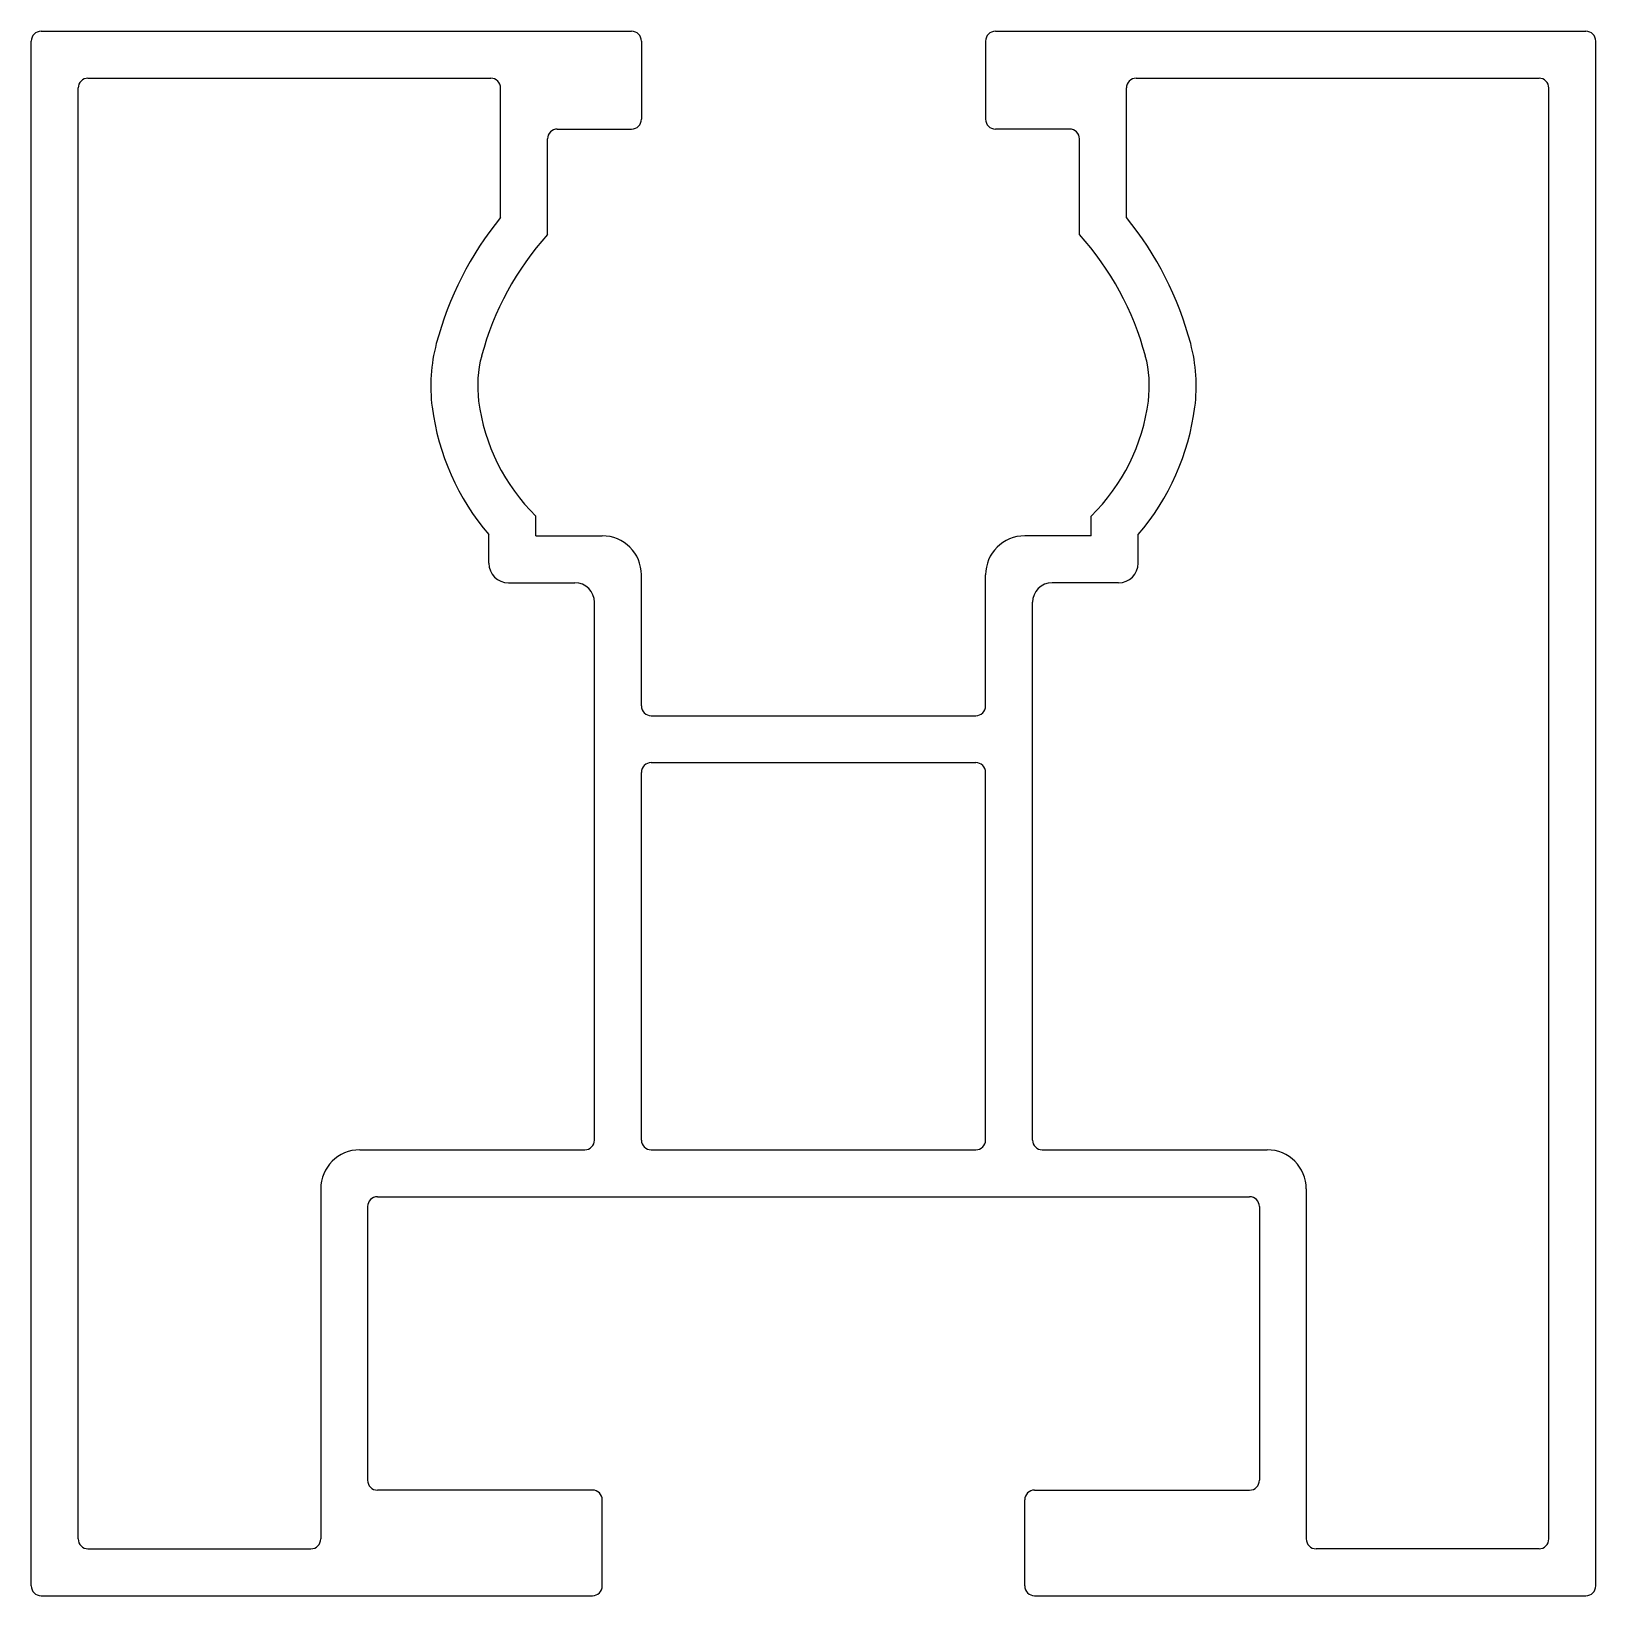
# Model space of a CAD drawing. Extents: x 327.3 to 367.3, y 479 to 519.
import ezdxf

# ---------------------------------------------------------------- set-up
doc = ezdxf.new("R2010")
doc.units = 0
doc.layers.get('0').update_dxf_attribs({"linetype": 'CONTINUOUS'})

msp = doc.modelspace()

# ---------------------------------------------------------------- linework, layer by layer
at = {"color": 0}
for p, q in [((327.513, 519.045), (342.613, 519.045)), ((351.913, 519.045), (367.013, 519.045)), ((327.263, 479.295), (327.263, 518.795)), ((342.863, 518.795), (342.863, 516.795)), ((351.663, 518.795), (351.663, 516.795)), ((367.263, 479.295), (367.263, 518.795)), ((328.713, 517.845), (339.013, 517.845)), ((355.513, 517.845), (365.813, 517.845)), ((328.463, 480.495), (328.463, 517.595)), ((339.263, 514.288), (339.263, 517.595)), ((355.263, 514.288), (355.263, 517.595)), ((366.063, 480.495), (366.063, 517.595)), ((340.713, 516.545), (342.613, 516.545)), ((353.813, 516.545), (351.913, 516.545)), ((340.463, 513.845), (340.463, 516.295)), ((354.063, 513.845), (354.063, 516.295)), ((340.163, 506.145), (340.163, 506.646)), ((354.363, 506.145), (354.363, 506.646)), ((338.963, 505.445), (338.963, 506.175)), ((340.163, 506.145), (341.863, 506.145)), ((354.363, 506.145), (352.663, 506.145)), ((355.563, 505.445), (355.563, 506.175)), ((339.463, 504.945), (341.163, 504.945)), ((342.863, 501.795), (342.863, 505.145)), ((351.663, 501.795), (351.663, 505.145)), ((355.063, 504.945), (353.363, 504.945)), ((341.663, 490.695), (341.663, 504.445)), ((352.863, 490.695), (352.863, 504.445)), ((343.113, 501.545), (351.413, 501.545)), ((342.863, 490.695), (342.863, 500.095)), ((343.113, 500.345), (351.413, 500.345)), ((351.663, 490.695), (351.663, 500.095)), ((335.663, 490.445), (341.413, 490.445)), ((343.113, 490.445), (351.413, 490.445)), ((353.113, 490.445), (358.863, 490.445)), ((334.663, 489.445), (334.663, 480.495)), ((336.113, 489.245), (358.413, 489.245)), ((359.863, 489.445), (359.863, 480.495)), ((335.863, 488.995), (335.863, 481.995)), ((358.663, 488.995), (358.663, 481.995)), ((341.613, 481.745), (336.113, 481.745)), ((352.913, 481.745), (358.413, 481.745)), ((341.863, 479.295), (341.863, 481.495)), ((352.663, 479.295), (352.663, 481.495)), ((328.713, 480.245), (334.413, 480.245)), ((365.813, 480.245), (360.113, 480.245)), ((327.513, 479.045), (341.613, 479.045)), ((352.913, 479.045), (367.013, 479.045))]:
    msp.add_line(p, q, dxfattribs=at)
for centre, radius, start, end in [((327.513, 518.795), 0.25, 90, 180), ((342.613, 518.795), 0.25, 0, 90), ((351.913, 518.795), 0.25, 90, 180), ((367.013, 518.795), 0.25, 0, 90), ((328.713, 517.595), 0.25, 90, 180), ((339.013, 517.595), 0.25, 0, 90), ((355.513, 517.595), 0.25, 90, 180), ((365.813, 517.595), 0.25, 0, 90), ((340.713, 516.295), 0.25, 90, 180), ((342.613, 516.795), 0.25, 270, 0), ((351.913, 516.795), 0.25, 180, 270), ((353.813, 516.295), 0.25, 360, 90), ((346.027, 508.812), 8.703, 141.0121, 165.0445), ((348.499, 508.812), 8.703, 14.9555, 38.9879), ((346.027, 508.812), 7.503, 137.8727, 165.0445), ((348.499, 508.812), 7.503, 14.9555, 42.1273), ((341.677, 509.974), 4.2, 165.0445, 187.3286), ((352.849, 509.974), 4.2, 352.6714, 14.9555), ((341.677, 509.974), 3, 165.0445, 187.3286), ((352.849, 509.974), 3, 352.6714, 14.9555), ((343.695, 510.234), 6.235, 187.3286, 220.6217), ((343.695, 510.234), 5.035, 187.3286, 225.4454), ((350.831, 510.234), 5.035, 314.5546, 352.6714), ((350.831, 510.234), 6.235, 319.3783, 352.6714), ((341.863, 505.145), 1, 0, 90), ((352.663, 505.145), 1, 90, 180), ((339.463, 505.445), 0.5, 180, 270), ((355.063, 505.445), 0.5, 270, 0), ((341.163, 504.445), 0.5, 0, 90), ((353.363, 504.445), 0.5, 90, 180), ((343.113, 501.795), 0.25, 180, 270), ((351.413, 501.795), 0.25, 270, 0), ((343.113, 500.095), 0.25, 90, 180), ((351.413, 500.095), 0.25, 0, 90), ((335.663, 489.445), 1, 90, 180), ((341.413, 490.695), 0.25, 270, 0), ((343.113, 490.695), 0.25, 180, 270), ((351.413, 490.695), 0.25, 270, 0), ((353.113, 490.695), 0.25, 180, 270), ((358.863, 489.445), 1, 0, 90), ((336.113, 488.995), 0.25, 90, 180), ((358.413, 488.995), 0.25, 0, 90), ((336.113, 481.995), 0.25, 180, 270), ((341.613, 481.495), 0.25, 0, 90), ((352.913, 481.495), 0.25, 90, 180), ((358.413, 481.995), 0.25, 270, 0), ((328.713, 480.495), 0.25, 180, 270), ((334.413, 480.495), 0.25, 270, 0), ((360.113, 480.495), 0.25, 180, 270), ((365.813, 480.495), 0.25, 270, 0), ((327.513, 479.295), 0.25, 180, 270), ((341.613, 479.295), 0.25, 270, 0), ((352.913, 479.295), 0.25, 180, 270), ((367.013, 479.295), 0.25, 270, 0)]:
    msp.add_arc(centre, radius, start, end, dxfattribs=at)

doc.saveas('drawing.dxf')
